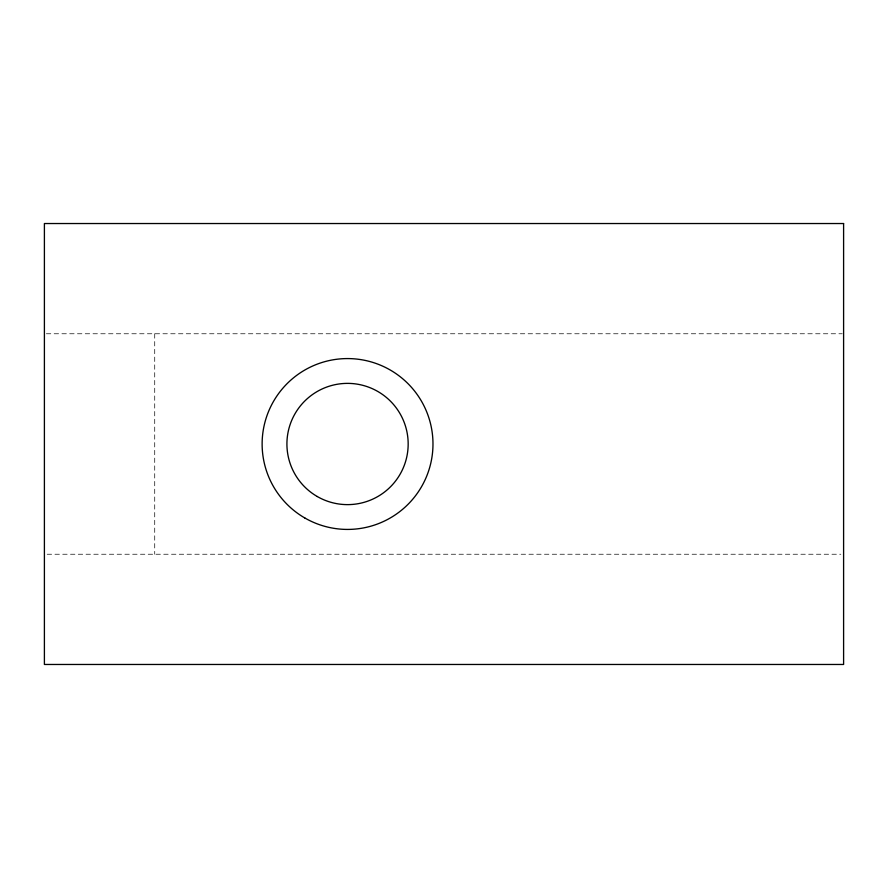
<?xml version="1.0" encoding="UTF-8"?>
<svg xmlns="http://www.w3.org/2000/svg" width="888" height="888" viewBox="0 0 888 888"><rect width="100%" height="100%" fill="white"/><g stroke="black" fill="none" stroke-linecap="round" stroke-linejoin="round"><path stroke-width="0.67" stroke-dasharray="4.44 3.33" d="M46.376 333.766L842.213 333.766M47.175 554.234L840.825 554.234M154.723 333.766L154.723 554.234"/><path stroke-width="1.33" d="M843.6 223.532L44.4 223.532L44.4 664.468L843.6 664.468L843.6 223.532M304.828 517.981A85.437 85.437 0 0 0 432.978 444A85.437 85.437 0 0 0 304.828 370.019A85.437 85.437 0 0 0 304.828 517.981M317.227 496.503A60.628 60.628 0 0 0 408.169 444A60.628 60.628 0 0 0 317.227 391.497A60.628 60.628 0 0 0 317.227 496.503"/></g></svg>
